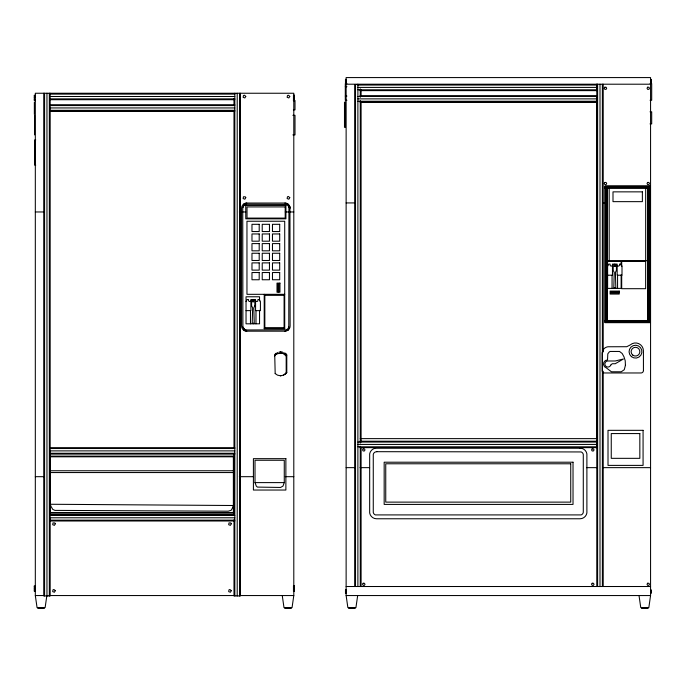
<?xml version="1.0" encoding="UTF-8"?>
<svg xmlns="http://www.w3.org/2000/svg" width="686" height="686" viewBox="0 0 686 686"><rect width="100%" height="100%" fill="white"/><g stroke="black" fill="none" stroke-linecap="round" stroke-linejoin="round"><path stroke-width="1.03" d="M274.734 356.043L275.206 354.01L276.501 353.067L276.407 354.259M275.18 355.151L275.935 353.384M275.875 354.551L277.478 353.667L277.624 352.45M288.78 207.198A3.97 3.97 0 0 0 285.968 204.385L246.814 204.239L243.924 205.414L242.75 208.304L242.895 327.016L244.748 329.426L246.814 329.975L285.968 329.829A3.97 3.97 0 0 0 288.78 327.016L288.926 208.304L288.386 204.385M46.862 595.551L45.13 607.573L37.053 607.573L35.32 595.551L35.32 93.245L293.797 93.245L293.797 595.551L292.065 607.573L283.987 607.573L282.255 595.551M357.672 595.551L355.94 607.573L347.862 607.573L346.13 595.551L346.13 77.578L650.568 77.578L650.568 595.551L648.836 607.573L640.75 607.573L639.018 595.551M278.945 353.221L279.168 351.978L282.349 351.978L281.963 353.221L277.478 353.667M280.754 375.834L277.478 375.148L275.206 373.544M284.27 482.61L282.992 486.082L280.591 487.454L257.413 487.094L256.29 486.082L255.012 482.61L255.012 460.263L284.27 460.263L284.27 482.61L255.012 482.61M280.454 352.981L280.754 351.729M233.034 507.271A9.021 9.021 0 0 0 233.351 505.513L50.352 504.261A15.778 15.778 0 0 0 50.961 506.311L52.779 509.406L54.94 510.393L228.232 511.19L231.199 510.247L233.146 506.851M280.454 375.834L283.429 375.148L286.182 372.772L286.182 356.043L283.429 353.667L283.884 352.45M288.78 327.016L288.386 329.829M284.501 354.259L285.016 353.067L286.782 354.954L286.782 372.609L285.728 373.664M285.033 354.551L285.582 353.384M285.728 355.151L286.311 354.01M286.182 356.043L286.782 354.954M246.034 301.583L247.192 299.525L248.512 299.525L248.512 300.537A1.2 1.2 0 0 0 250.879 300.537L250.879 299.525L255.569 299.525L255.569 300.537A1.2 1.2 0 0 0 257.936 300.537L257.936 299.525L259.257 299.525L260.423 301.583L260.423 310.629L255.569 310.629L255.569 301.171C254.678 300.065 251.779 300.065 250.879 301.171L250.879 310.629L246.034 310.629M607.616 266.159L608.782 264.101L610.103 264.101L610.103 265.113A1.2 1.2 0 0 0 612.469 265.113L612.469 264.101L617.16 264.101L617.16 265.113A1.2 1.2 0 0 0 619.527 265.113L619.527 264.101L620.847 264.101L622.005 266.159L622.005 275.206L617.16 275.206L617.16 265.748C616.26 264.642 613.361 264.642 612.469 265.748L612.469 275.206L607.616 275.206M264.221 328.671L264.839 327.642L264.839 295.349L264.221 294.32L264.221 328.671L284.716 328.671L284.716 221.244L246.96 221.244L246.96 294.32L284.716 294.32L284.098 295.349L284.098 327.642L284.716 328.671M288.609 329.657L284.939 331.175L246.737 331.175L244.139 330.481L244.139 328.963M286.182 372.772L286.782 372.609M285.033 374.264L285.582 374.179M284.939 331.175A5.188 5.188 0 0 0 290.127 325.987L289.955 206.88L287.537 203.733L284.939 203.039L246.737 203.039L244.139 203.733L244.139 205.251M284.501 374.556L285.016 374.487M283.429 375.148L283.884 375.113M346.13 79.387L345.478 79.387L345.478 82.912L346.13 82.912M650.517 79.387L651.168 79.387L651.168 82.912L650.517 82.912M345.478 79.808L346.13 79.808M650.517 79.808L651.168 79.808M345.478 80.888L346.13 80.888M650.517 80.888L651.168 80.888M345.478 82.114L346.13 82.114M650.517 82.114L651.168 82.114M346.919 83.606L345.298 83.606L345.298 100.242L346.919 100.242M650.079 83.606L651.7 83.606L651.7 100.242L650.079 100.242M346.13 84.207L650.568 84.207M361.093 84.507L354.671 84.507L354.671 586.513M357.886 85.038L597 85.038M345.298 86.719L346.919 86.719M357.886 87.414L597 87.414M357.886 89.797L597 89.797M360.021 90.629L597 90.629L597 84.207M50.172 94.111L234.826 94.111M35.32 95.268L34.3 95.268L34.3 100.705L35.32 100.705M360.021 95.654L596.94 95.654L596.94 102.085L360.021 102.085M34.3 95.92L35.32 95.92M293.462 95.92L294.483 95.92M345.298 96.074L346.919 96.074M50.172 96.494L234.826 96.494M357.886 96.494L596.94 96.494M34.3 97.584L35.32 97.584M293.462 97.584L294.483 97.584M50.172 98.87L234.826 98.87M357.886 98.87L596.94 98.87M34.3 99.479L35.32 99.479M293.462 99.479L294.483 99.479M50.172 99.702L234.826 99.702M293.385 100.516L295.006 100.516L295.006 109.88L293.385 109.88M357.886 101.245L596.94 101.245M360.982 102.317L596.786 102.317M50.172 104.726L234.826 104.726M50.172 105.567L234.826 105.567M50.172 107.942L234.826 107.942M50.172 110.317L234.826 110.317M50.172 111.158L234.826 111.158M50.172 111.364L233.995 111.364M650.019 111.835L651.7 111.835L651.7 123.9L650.019 123.9M292.888 115.299L295.006 115.299L295.006 134.885L292.888 134.885M35.723 139.944L34.66 139.944L34.66 165.12L35.723 165.12M604.992 186.275L649.865 186.275M604.992 187.081L649.865 187.081M604.992 187.878L649.865 187.878M605.001 188.153L607.161 188.153M646.658 188.153L649.865 188.153M346.13 202.927L354.611 202.927M603.114 202.927L605.223 202.927M35.32 211.965L43.801 211.965M239.337 211.965L245.742 211.965M285.256 211.965L293.797 211.965M607.161 260.723L647.704 260.723M264.839 295.349L284.098 295.349M604.992 320.508L649.865 320.508M604.992 320.791L649.865 320.791M604.992 321.588L649.865 321.588M604.992 322.386L649.865 322.386M264.839 327.642L284.098 327.642M360.201 438.628L596.786 438.628M360.021 441.209L597.052 441.209L597.052 447.641L360.021 447.641M357.886 442.05L597.052 442.05M357.886 444.425L597.052 444.425M357.886 446.8L597.052 446.8M50.172 447.666L234.826 447.666M50.172 448.507L234.826 448.507M50.172 450.882L234.826 450.882M50.172 453.257L234.826 453.257M50.172 454.098L234.826 454.098M234.012 456.13L49.666 456.13L49.666 513.171L234.012 513.171M346.13 467.646L354.671 467.646M360.013 467.646L369.625 467.646M586.47 467.646L597.154 467.646M602.497 467.646L650.568 467.646M50.31 470.759L233.369 470.759M50.31 472.551L233.369 472.551M35.32 476.684L43.861 476.684M239.328 476.684L253.211 476.684M285.256 476.684L293.797 476.684M50.172 514.569L233.763 514.569M50.172 515.4L234.826 515.4M50.172 517.784L234.826 517.784M50.172 520.16L234.826 520.16M50.172 520.991L234.826 520.991M35.32 585.87L34.3 585.87L34.3 591.306L35.32 591.306M34.3 586.521L35.32 586.521M293.462 586.521L294.483 586.521M346.13 586.513L650.568 586.513M34.3 588.185L35.32 588.185M293.462 588.185L294.483 588.185M346.13 589.874L345.478 589.874L345.478 593.399L346.13 593.399M650.517 589.874L651.168 589.874L651.168 593.399L650.517 593.399M34.3 590.071L35.32 590.071M293.462 590.071L294.483 590.071M345.478 590.303L346.13 590.303M650.517 590.303L651.168 590.303M345.478 591.375L346.13 591.375M650.517 591.375L651.168 591.375M345.478 592.601L346.13 592.601M650.517 592.601L651.168 592.601M35.32 595.551L43.981 595.551M49.203 595.551L233.986 595.551M239.328 595.551L293.797 595.551M346.13 595.551L650.568 595.551M37.781 608.422L44.401 608.422M284.716 608.422L291.344 608.422M348.591 608.422L355.211 608.422M641.479 608.422L648.107 608.422M281.963 353.221L283.429 353.667M275.18 373.664L274.734 354.954M649.582 188.153L649.582 320.508M648.785 188.153L648.785 320.508M647.987 188.153L647.987 320.508M647.704 320.508L647.704 188.007L607.161 188.007L607.161 320.508M645.68 188.007L645.68 260.723M621.696 266.588L621.696 261.323L645.646 261.323L645.646 288.695L621.696 288.695L621.696 275.009M621.139 265.508L621.139 261.349L607.616 261.349L607.616 288.394L621.139 288.394L621.139 274.872M617.563 275.206L617.563 288.394M614.81 264.101L614.81 266.322M614.81 287.846L614.81 288.394M612.058 275.206L612.058 288.394M609.185 188.007L609.185 260.723M606.878 188.153L606.878 320.508M606.081 188.153L606.081 320.508M605.284 188.153L605.284 320.508M603.208 84.207L603.208 351.961M603.208 371.237L603.208 586.513M602.377 84.207L602.377 586.513M600.001 84.207L600.001 586.513M597.617 84.207L597.617 586.513M596.786 84.207L596.786 586.513M596.726 101.7L596.726 438.628M361.093 89.857L361.093 96.28M361.093 101.631L361.093 442.016M361.093 447.366L361.093 586.513M360.261 88.786L360.261 97.352M360.261 100.559L360.261 443.079M360.261 446.294L360.261 586.513M357.886 84.207L357.886 586.513M355.511 84.507L355.511 586.513M259.548 300.931L259.548 296.772L246.034 296.772L246.034 323.809L259.548 323.809L259.548 310.295M255.981 310.629L255.981 323.809M253.228 299.525L253.228 301.746M253.228 323.269L253.228 323.809M250.476 310.629L250.476 323.809M240.417 93.245L240.417 595.945L233.995 595.945L233.995 519.842M239.585 93.245L239.585 595.945M237.21 93.245L237.21 595.945M234.826 93.245L234.826 595.945M233.995 98.604L233.995 105.035M233.995 110.395L233.995 448.027M233.995 453.386L233.995 515.555M50.172 93.245L50.172 456.602M50.172 512.339L50.172 595.945L43.741 595.945L43.741 93.245M49.332 93.245L49.332 595.945M46.957 93.245L46.957 595.945M44.581 93.245L44.581 595.945M34.557 115.299L34.557 134.885M34.36 102.283L34.36 114.348M242.895 207.198A3.97 3.97 0 0 1 245.708 204.385M245.708 329.829A3.97 3.97 0 0 1 242.895 327.016M246.737 203.039A5.188 5.188 0 0 0 241.549 208.227L241.549 325.987A5.188 5.188 0 0 0 246.737 331.175M284.939 203.039A5.188 5.188 0 0 1 290.127 208.227M643.434 370.483L643.382 371.092A2.487 2.487 0 0 1 640.973 372.97L604.615 372.97A2.487 2.487 0 0 1 602.205 371.092L602.154 352.776L603.586 349.268A6.285 6.285 0 0 1 605.301 347.725L606.192 347.27A7.186 7.186 0 0 1 608.019 346.764L626.755 346.713L630.305 344.887A7.932 7.932 0 0 1 643.434 350.88L643.434 370.483M625.418 365.321L624.277 369.703L621.259 371.786L611.423 371.786L606.381 367.91A4.09 4.09 0 0 1 607.53 359.901L607.805 353.882L609.125 352.09L610.068 351.455L619.527 351.455L622.176 353.496L623.986 356.814L625.229 360.785L625.418 365.321M55.317 523.761L54.4 525.347L52.693 524.721L53.002 522.921L54.829 522.921L55.317 523.761M55.317 590.663L54.4 592.241L52.693 591.624L53.002 589.823L53.92 589.488L55.317 590.663M245.777 96.374L244.859 97.952L243.144 97.326L243.461 95.534L244.379 95.2L245.777 96.374M245.777 197.628L244.859 199.206L243.144 198.58L243.461 196.788L245.288 196.788L245.777 197.628M289.775 96.374L288.857 97.952L287.142 97.326L287.46 95.534L288.377 95.2L289.775 96.374M231.302 523.761L230.393 525.347L228.678 524.721L228.995 522.921L230.822 522.921L231.302 523.761M289.775 197.628L288.857 199.206L287.142 198.58L287.46 196.788L288.377 196.453L289.775 197.628M231.302 590.663L230.393 592.241L228.678 591.624L228.995 589.823L229.904 589.488L231.302 590.663M610.703 365.132L610.626 365.364A3.027 3.027 0 0 1 606.956 366.881A3.027 3.027 0 0 1 604.932 363.469A3.027 3.027 0 0 1 608.028 360.982L615.222 360.982L623.42 358.992L615.231 363.734L612.238 363.734L610.703 365.132M254.832 305.802L253.803 307.928L254.24 323.269L252.208 323.269L252.645 307.928L251.616 305.802L251.616 301.746L254.832 301.746L254.832 305.802M616.422 270.378L615.393 272.505L615.831 287.846L613.798 287.846L614.236 272.505L613.207 270.378L613.207 266.322L616.422 266.322L616.422 270.378M363.16 448.841L362.542 449.913L363.16 450.985L364.395 450.985L365.012 449.913L364.395 448.841L363.16 448.841M604.838 87.216L604.22 88.288L604.838 89.36L606.081 89.36L606.698 88.288L606.081 87.216L604.838 87.216M647.635 87.216L647.018 88.288L647.635 89.36L648.87 89.36L649.488 88.288L648.87 87.216L647.635 87.216M363.16 583.246L362.542 584.318L363.16 585.381L364.395 585.381L365.012 584.318L364.395 583.246L363.16 583.246M604.838 182.442L604.22 183.514L604.838 184.585L606.081 184.585L606.698 183.514L606.081 182.442L604.838 182.442M647.635 182.442L647.018 183.514L647.635 184.585L648.87 184.585L649.488 183.514L648.87 182.442L647.635 182.442M592.181 448.841L591.564 449.913L592.181 450.985L593.424 450.985L594.042 449.913L593.424 448.841L592.181 448.841M592.181 583.246L591.564 584.318L592.181 585.381L593.424 585.381L594.042 584.318L593.424 583.246L592.181 583.246M647.635 583.246L647.018 584.318L647.635 585.381L648.87 585.381L649.488 584.318L648.87 583.246L647.635 583.246M376.888 451.688L375.422 451.945A3.353 3.353 0 0 0 373.27 454.518L373.27 512.339A3.353 3.353 0 0 0 375.422 514.912L581.136 514.912A3.353 3.353 0 0 0 583.289 512.339L583.289 454.518A3.353 3.353 0 0 0 581.136 451.945L376.888 451.688M294.483 95.268L293.462 95.268L293.462 100.705L294.483 100.705L294.483 95.268M345.478 102.18L344.483 102.18L344.483 127.356L345.478 127.356L345.478 102.18M649.865 186L604.992 186L604.992 322.669L649.865 322.669L649.865 186M642.37 191.857L613.001 191.857L613.001 201.65L642.37 201.65L642.37 191.857M285.916 205.448L245.76 205.448L245.76 218.834L285.916 218.834L285.916 205.448M285.196 206.915L247.02 206.915L247.02 218.097L285.196 218.097L285.196 206.915M259.205 224.313L251.976 224.313L251.976 231.542L259.205 231.542L259.205 224.313M269.452 224.313L262.224 224.313L262.224 231.542L269.452 231.542L269.452 224.313M279.699 224.313L272.471 224.313L272.471 231.542L279.699 231.542L279.699 224.313M259.205 233.952L251.976 233.952L251.976 241.189L259.205 241.189L259.205 233.952M269.452 233.952L262.224 233.952L262.224 241.189L269.452 241.189L269.452 233.952M279.699 233.952L272.471 233.952L272.471 241.189L279.699 241.189L279.699 233.952M259.205 243.599L251.976 243.599L251.976 250.827L259.205 250.827L259.205 243.599M269.452 243.599L262.224 243.599L262.224 250.827L269.452 250.827L269.452 243.599M279.699 243.599L272.471 243.599L272.471 250.827L279.699 250.827L279.699 243.599M259.205 253.245L251.976 253.245L251.976 260.474L259.205 260.474L259.205 253.245M269.452 253.245L262.224 253.245L262.224 260.474L269.452 260.474L269.452 253.245M279.699 253.245L272.471 253.245L272.471 260.474L279.699 260.474L279.699 253.245M259.205 262.884L251.976 262.884L251.976 270.121L259.205 270.121L259.205 262.884M269.452 262.884L262.224 262.884L262.224 270.121L269.452 270.121L269.452 262.884M279.699 262.884L272.471 262.884L272.471 270.121L279.699 270.121L279.699 262.884M259.205 272.531L251.976 272.531L251.976 279.759L259.205 279.759L259.205 272.531M269.452 272.531L262.224 272.531L262.224 279.759L269.452 279.759L269.452 272.531M279.699 272.531L272.471 272.531L272.471 279.759L279.699 279.759L279.699 272.531M279.948 283.112L276.998 283.112L276.998 292.236L279.948 292.236L279.948 283.112M278.876 283.652L277.933 283.652L277.933 291.696L278.876 291.696L278.876 283.652M619.235 291.104L610.12 291.104L610.12 294.054L619.235 294.054L619.235 291.104M618.703 292.047L610.651 292.047L610.651 292.982L618.703 292.982L618.703 292.047M643.074 430.328L608.01 430.328L608.01 465.391L643.074 465.391L643.074 430.328M639.832 433.569L611.252 433.569L611.252 458.334L639.832 458.334L639.832 433.569M579.987 448.095L376.571 448.095A7.006 7.006 0 0 0 369.668 453.883L369.668 512.974A7.006 7.006 0 0 0 376.571 518.77L579.987 518.77A7.006 7.006 0 0 0 586.89 512.974L586.89 453.883A7.006 7.006 0 0 0 579.987 448.095M233.369 456.799L50.31 456.799L50.31 512.493L233.369 512.493L233.369 456.799M285.873 458.66L253.408 458.66L253.408 490.036L285.873 490.036L285.873 458.66M573.024 462.21L384.169 462.21L384.169 504.416L573.024 504.416L573.024 462.21M570.735 463.779L385.746 463.779L385.746 502.126L570.735 502.126L570.735 463.779M294.483 585.87L293.462 585.87L293.462 591.306L294.483 591.306L294.483 585.87M631.403 356.634A6.44 6.44 0 0 0 641.839 352.724A6.44 6.44 0 0 0 633.229 345.641A6.44 6.44 0 0 0 631.403 356.634M632.715 355.048A4.373 4.373 0 0 0 639.806 352.381A4.373 4.373 0 0 0 633.958 347.57A4.373 4.373 0 0 0 632.715 355.048"/></g></svg>
